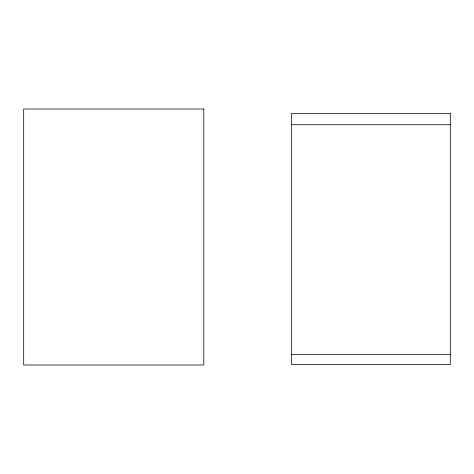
<?xml version="1.0" encoding="UTF-8"?>
<svg xmlns="http://www.w3.org/2000/svg" width="474" height="474" viewBox="0 0 474 474"><rect width="100%" height="100%" fill="white"/><g stroke="black" fill="none" stroke-linecap="round" stroke-linejoin="round"><path stroke-width="0.71" d="M291.575 124.721L450.3 124.721M291.575 354.481L450.3 354.481M203.814 109.014L23.7 109.014L23.7 364.986L203.814 364.986L203.814 109.014M450.3 113.405L291.575 113.405L291.575 364.482L450.3 364.482L450.3 113.405"/></g></svg>
